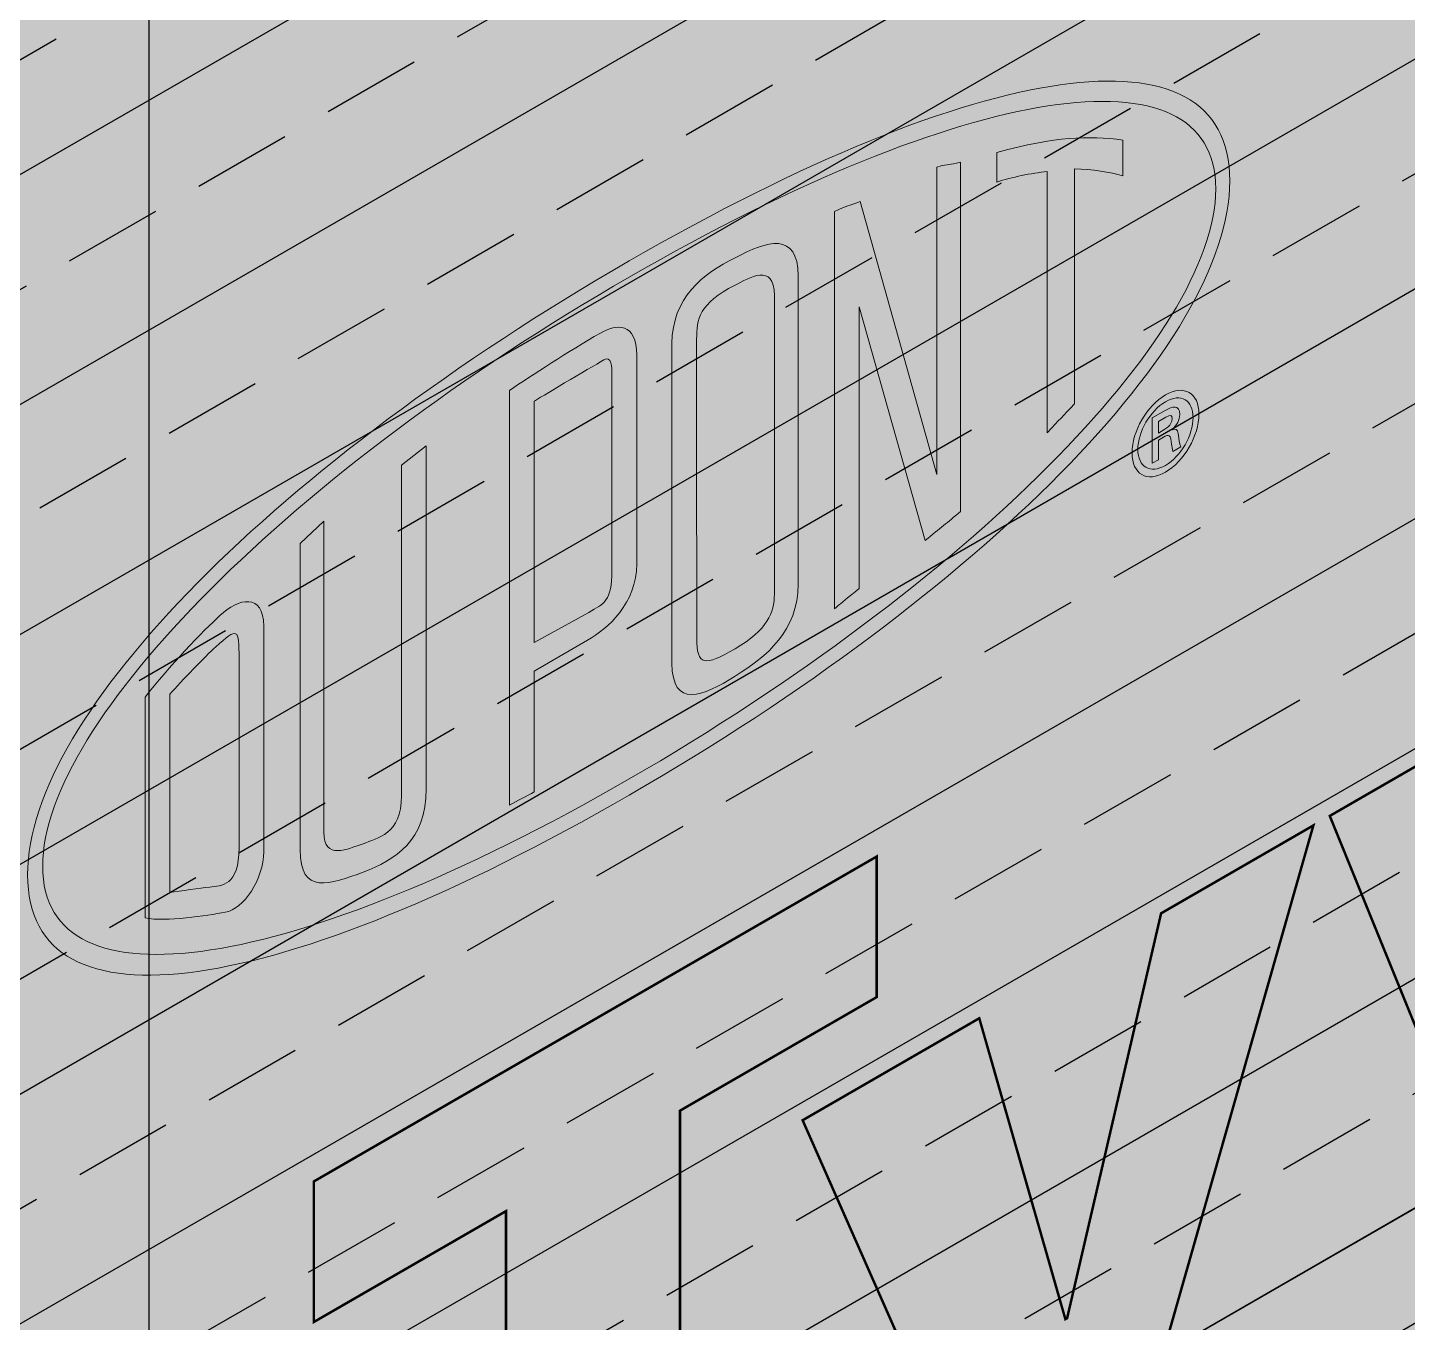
# Model space of a CAD drawing. Extents: x 61.9 to 112.9, y 313.3 to 379.3.
# Drawn here: x 84.575 to 87.174, y 363.696 to 366.135 of the extents above; entities that cross this region are included whole.
import ezdxf

# ---------------------------------------------------------------- set-up
doc = ezdxf.new("R2010")
doc.units = 0
doc.header["$LTSCALE"] = 1.5
doc.header["$MEASUREMENT"] = 0
doc.linetypes.add('DASHED', pattern=[0.75, 0.5, -0.25])
for name, color, linetype in [('DUPONTLOGO', 250, 'CONTINUOUS'), ('FASTENING', 250, 'CONTINUOUS'), ('STRUCTURE', 250, 'CONTINUOUS')]:
    doc.layers.add(name, color=color, linetype=linetype)
doc.layers.add('EXTERIOR INSULATION', color=7, linetype='CONTINUOUS', true_color=0xcdd69f)
doc.layers.add('Tyvek CommercialWrap', color=7, linetype='DASHED', true_color=0x00538e)
doc.layers.add('Metal Stud', color=250, linetype='CONTINUOUS', lineweight=18)

# ---------------------------------------------------------------- blocks, each defined once
blk = doc.blocks.new('SS-DGG 2')
at = {"layer": 'STRUCTURE'}
h = blk.add_hatch(dxfattribs=at)
h.set_pattern_fill('AR-SAND', color=256, scale=0.25, style=0)
h.set_pattern_definition([(37.5, (-362.0331, 233.6496), (-0.01574834, 0.48170594), [0, -0.38, 0, -0.425, 0, -0.40625]), (7.5, (-362.0331, 233.6496), (0.4424442, 0.7055365), [0, -0.205, 0, -0.3425, 0, -0.13125]), (327.5, (-362.3406, 233.6496), (0.77853547, 0.00141476), [0, -0.125, 0, -0.45, 0, -0.5875]), (317.5, (-362.3406, 233.6496), (0.7515317, 0.2194189), [0, -0.0625, 0, -0.295, 0, -0.3375])])
h.paths.add_polyline_path([(-8.7858, -6.4658, -0.06032), (-8.3164, -5.6231, -0.022567), (-7.1126, -4.1064), (-7.3384, -4.0005, 0.021775), (-8.5108, -5.4822, 0.0603), (-9.008, -6.3751, 0.04506), (-9.3505, -7.4917, 0.020731), (-9.5997, -8.9782, -0.044799), (-9.7881, -9.8444, -0.020914), (-9.9777, -10.3712, -0.055655), (-10.2812, -10.9286, -0.016125), (-10.8857, -11.7371, -0.033704), (-11.3713, -12.2672), (-12.4307, -13.2777), (-13.2332, -13.741), (-13.0332, -13.8565), (-12.2307, -13.4186), (-11.2056, -12.4409, 0.033704), (-10.6982, -11.8869, 0.016125), (-10.0844, -11.066, 0.055655), (-9.7555, -10.4618, 0.020914), (-9.5591, -9.9162, 0.044799), (-9.3615, -9.008, -0.020731), (-9.1156, -7.5412, -0.04506)])
h.paths.add_polyline_path([(-13.0332, -13.8565), (-13.2332, -13.741), (-13.2348, -16.435), (-13.0332, -16.5513)])
h.paths.add_polyline_path([(0, 0), (-0.2192, 0.1179), (-7.3384, -4.0005), (-7.1126, -4.1064)])
h.paths.add_polyline_path([(-16.0434, -5.8254), (-15.8434, -5.9408), (-2.7843, 1.5988), (-2.9918, 1.71)])
h.paths.add_polyline_path([(-16.047, -14.8113), (-15.8434, -14.9289), (-15.8434, -5.9408), (-16.0434, -5.8254)])
at = {"layer": 'STRUCTURE', "true_color": 0xffff42}
blk.add_hatch(color=51, dxfattribs=at).paths.add_polyline_path([(0, 0), (-7.1126, -4.1064, 0.022896), (-8.333, -5.646, 0.058555), (-8.7858, -6.4658, 0.04506), (-9.1156, -7.5412, 0.020731), (-9.3615, -9.008, -0.044799), (-9.5591, -9.9162, -0.020914), (-9.7555, -10.4618, -0.055655), (-10.0844, -11.066, -0.016125), (-10.6982, -11.8869, -0.033704), (-11.2056, -12.4409), (-12.2307, -13.4186), (-13.0332, -13.8565), (-13.0332, -16.5513), (0, -9.0266)])
blk = doc.blocks.new('CW logo')
at = {"layer": 'DUPONTLOGO', "lineweight": 35, "true_color": 0x00538e}
h = blk.add_hatch(color=154, dxfattribs=at)
h.paths.add_polyline_path([(0, 2.3551), (-0.3621, 2.1461), (-0.3621, 2.4109), (0.6981, 3.023), (0.6981, 2.7582), (0.3277, 2.5443), (0.3277, 1.443), (0, 1.2538)])
h.paths.add_polyline_path([(1.5206, 3.0816), (1.0732, 1.5101), (0.7864, 1.3445), (0.9027, 1.7466), (0.5586, 2.5262), (0.8913, 2.7183), (1.0535, 2.1515), (1.0568, 2.1534), (1.2338, 2.916)])
h.paths.add_polyline_path([(1.8645, 2.3303), (1.5515, 3.0995), (1.8826, 3.2906), (2.0448, 2.7182), (2.0481, 2.7201), (2.2218, 3.4864), (2.5118, 3.6539), (2.2004, 2.5242)])
h.paths.add_polyline_path([(2.8011, 3.2741), (2.8012, 3.2529), (2.8019, 3.2325), (2.8033, 3.2131), (2.8055, 3.1948), (2.8086, 3.1778), (2.8127, 3.1622), (2.8177, 3.1481), (2.8239, 3.1358), (2.8312, 3.1253), (2.8397, 3.1167), (2.8495, 3.1104), (2.8606, 3.1062), (2.8732, 3.1046), (2.8873, 3.1054), (2.903, 3.109), (2.9202, 3.1155), (2.9392, 3.1249), (2.9553, 3.1344), (2.9695, 3.1439), (2.9831, 3.1539), (2.996, 3.1644), (3.0082, 3.1755), (3.0197, 3.1871), (3.0304, 3.1991), (3.0404, 3.2117), (3.0497, 3.2247), (3.0581, 3.2382), (3.0658, 3.2522), (3.0728, 3.2665), (3.0789, 3.2813), (3.0842, 3.2965), (3.0887, 3.312), (3.0923, 3.328), (3.0951, 3.3443), (3.097, 3.3522), (3.1027, 3.3555), (3.1133, 3.3616), (3.1279, 3.37), (3.1459, 3.3804), (3.1668, 3.3925), (3.1896, 3.4057), (3.2139, 3.4197), (3.2389, 3.4341), (3.2639, 3.4485), (3.2883, 3.4626), (3.3114, 3.4759), (3.3324, 3.4881), (3.3508, 3.4987), (3.3659, 3.5074), (3.3769, 3.5138), (3.3832, 3.5174), (3.3839, 3.5107), (3.3812, 3.4883), (3.3775, 3.466), (3.3727, 3.4438), (3.3669, 3.4217), (3.3602, 3.3998), (3.3527, 3.378), (3.3443, 3.3565), (3.3351, 3.3353), (3.3253, 3.3144), (3.3148, 3.2937), (3.3037, 3.2735), (3.292, 3.2537), (3.2798, 3.2342), (3.2672, 3.2153), (3.2542, 3.1968), (3.2409, 3.1789), (3.2274, 3.1616), (3.2146, 3.1454), (3.2015, 3.1296), (3.1879, 3.1142), (3.174, 3.0992), (3.1598, 3.0846), (3.1453, 3.0704), (3.1305, 3.0567), (3.1154, 3.0433), (3.1001, 3.0303), (3.0845, 3.0177), (3.0687, 3.0055), (3.0527, 2.9937), (3.0365, 2.9823), (3.0201, 2.9712), (3.0036, 2.9605), (2.9869, 2.9502), (2.9702, 2.9403), (2.9189, 2.912), (2.867, 2.8866), (2.819, 2.8669), (2.7747, 2.8529), (2.7342, 2.8444), (2.6973, 2.8417), (2.6639, 2.8446), (2.634, 2.8532), (2.6075, 2.8674), (2.5843, 2.8874), (2.5643, 2.9131), (2.5475, 2.9444), (2.5338, 2.9816), (2.523, 3.0244), (2.5152, 3.073), (2.5102, 3.1274), (2.5079, 3.1875), (2.5087, 3.2437), (2.5131, 3.2956), (2.5213, 3.3468), (2.5329, 3.3974), (2.5479, 3.447), (2.5661, 3.4956), (2.5872, 3.5431), (2.6111, 3.5892), (2.6378, 3.6338), (2.6669, 3.6769), (2.6983, 3.7182), (2.7319, 3.7576), (2.7675, 3.7949), (2.8049, 3.8301), (2.844, 3.863), (2.8846, 3.8934), (2.9265, 3.9212), (2.9757, 3.9497), (3.0296, 3.9767), (3.0792, 3.9968), (3.1245, 4.0102), (3.1656, 4.0171), (3.2028, 4.0177), (3.2362, 4.0122), (3.2659, 4.0008), (3.292, 3.9836), (3.3147, 3.9608), (3.3342, 3.9327), (3.3505, 3.8994), (3.3639, 3.861), (3.3744, 3.8179), (3.3822, 3.7701), (3.3875, 3.7179), (3.3904, 3.6614), (3.3907, 3.6145), (3.3825, 3.6098), (3.3641, 3.5992), (3.3368, 3.5834), (3.3021, 3.5633), (3.2612, 3.5398), (3.2157, 3.5135), (3.1668, 3.4853), (3.1161, 3.4559), (3.0647, 3.4263), (3.0143, 3.3972), (2.966, 3.3693), (2.9214, 3.3436), (2.8818, 3.3207), (2.8486, 3.3015), (2.8232, 3.2868), (2.8069, 3.2774)])
h.paths.add_polyline_path([(3.4854, 3.2661), (3.4854, 4.6323), (3.7967, 4.812), (3.7967, 3.4459)])
h.paths.add_polyline_path([(3.7967, 3.9757), (4.0803, 4.5594), (4.4195, 4.7553), (4.1409, 4.1952), (4.4604, 3.8291), (4.0917, 3.6161)])
h.paths.add_polyline_path([(3.0072, 3.5861), (3.031, 3.5998), (3.0523, 3.6121), (3.0702, 3.6225), (3.0841, 3.6305), (3.0961, 3.6374), (3.096, 3.6468), (3.0955, 3.6559), (3.0948, 3.6649), (3.0937, 3.6736), (3.0924, 3.6821), (3.0908, 3.6904), (3.0889, 3.6984), (3.0868, 3.7061), (3.0843, 3.7135), (3.0816, 3.7207), (3.0786, 3.7275), (3.0753, 3.734), (3.0718, 3.7402), (3.0679, 3.746), (3.0639, 3.7514), (3.0595, 3.7564), (3.0549, 3.761), (3.0501, 3.7651), (3.0449, 3.7686), (3.0396, 3.7716), (3.0339, 3.7741), (3.028, 3.7759), (3.0218, 3.7772), (3.0154, 3.7778), (3.0087, 3.7779), (3.0018, 3.7772), (2.9946, 3.7759), (2.9871, 3.7739), (2.9794, 3.7711), (2.9714, 3.7677), (2.9631, 3.7635), (2.9546, 3.7585), (2.9405, 3.7493), (2.9224, 3.736), (2.9059, 3.7218), (2.8911, 3.707), (2.8779, 3.6914), (2.8661, 3.6752), (2.8557, 3.6584), (2.8466, 3.6411), (2.8386, 3.6232), (2.8318, 3.6048), (2.826, 3.586), (2.8211, 3.5668), (2.817, 3.5472), (2.8137, 3.5272), (2.811, 3.5069), (2.8089, 3.4864), (2.8079, 3.471), (2.8125, 3.4737), (2.8227, 3.4796), (2.8377, 3.4882), (2.8565, 3.4991), (2.8785, 3.5118), (2.9029, 3.5258), (2.9287, 3.5408), (2.9552, 3.5561), (2.9817, 3.5713)], flags=16)
at = {"layer": 'DUPONTLOGO', "true_color": 0xe0393d}
h = blk.add_hatch(color=242, dxfattribs=at)
edge = h.paths.add_edge_path()
edge.add_spline(control_points=[(1.3632, 4.2961), (1.3632, 4.6005), (0.8882, 4.5239), (0.232, 4.1451), (-0.4241, 3.7662), (-0.9012, 3.2932), (-0.9012, 2.9888), (-0.9012, 2.682), (-0.4241, 2.7598), (0.232, 3.1387), (0.8882, 3.5175), (1.3632, 3.9893), (1.3632, 4.2961)], knot_values=[0, 0, 0, 0, 1, 1, 1, 2, 2, 2, 3, 3, 3, 4, 4, 4, 4], degree=3, periodic=0)
edge = h.paths.add_edge_path(flags=16)
edge.add_spline(control_points=[(0.232, 4.1146), (-0.398, 3.7509), (-0.8728, 3.2794), (-0.8728, 3.0051)], knot_values=[1, 1, 1, 1, 2, 2, 2, 2], degree=3, periodic=0)
edge.add_spline(control_points=[(-0.8728, 3.0051), (-0.8728, 2.7285), (-0.398, 2.8054), (0.232, 3.1692)], knot_values=[0, 0, 0, 0, 1, 1, 1, 1], degree=3, periodic=0)
edge.add_spline(control_points=[(0.232, 3.1692), (0.862, 3.5329), (1.3368, 4.0043), (1.3368, 4.2809)], knot_values=[3, 3, 3, 3, 4, 4, 4, 4], degree=3, periodic=0)
edge.add_spline(control_points=[(1.3368, 4.2809), (1.3368, 4.5551), (0.862, 4.4783), (0.232, 4.1146)], knot_values=[2, 2, 2, 2, 3, 3, 3, 3], degree=3, periodic=0)
h = blk.add_hatch(color=242, dxfattribs=at)
edge = h.paths.add_edge_path()
edge.add_spline(control_points=[(0.9243, 4.2935), (0.9526, 4.3029), (0.9892, 4.3102), (1.0194, 4.3136), (1.0194, 4.3136), (1.0191, 3.8215), (1.0191, 3.8215), (1.0433, 3.8471), (1.0483, 3.8514), (1.0704, 3.8759), (1.0704, 3.8759), (1.0708, 4.3183), (1.0708, 4.3183), (1.103, 4.3182), (1.1378, 4.3121), (1.1619, 4.3052), (1.1619, 4.3052), (1.1619, 4.3728), (1.1619, 4.3728), (1.0955, 4.3809), (1.0371, 4.3798), (0.9243, 4.3495), (0.9243, 4.3495), (0.9243, 4.2935), (0.9243, 4.2935)], knot_values=[0, 0, 0, 0, 1, 1, 1, 2, 2, 2, 3, 3, 3, 4, 4, 4, 5, 5, 5, 6, 6, 6, 7, 7, 7, 8, 8, 8, 8], degree=3, periodic=0)
edge = h.paths.add_edge_path(flags=16)
edge.add_spline(control_points=[(0.5054, 3.5174), (0.5054, 3.4826), (0.4929, 3.45), (0.4313, 3.4144), (0.3744, 3.3816), (0.359, 3.3812), (0.3591, 3.4352), (0.3591, 3.4352), (0.359, 3.8209), (0.359, 3.8209), (0.359, 3.8209), (0.359, 3.9976), (0.359, 3.9976), (0.3591, 4.0348), (0.3633, 4.0652), (0.4313, 4.0995), (0.4575, 4.1127), (0.5054, 4.1427), (0.5054, 4.0798), (0.5054, 4.0798), (0.5054, 3.9055), (0.5054, 3.9055), (0.5054, 3.9055), (0.5054, 3.5174), (0.5054, 3.5174)], knot_values=[0, 0, 0, 0, 1, 1, 1, 2, 2, 2, 3, 3, 3, 4, 4, 4, 5, 5, 5, 6, 6, 6, 7, 7, 7, 8, 8, 8, 8], degree=3, periodic=0)
edge = h.paths.add_edge_path()
edge.add_spline(control_points=[(0.4313, 4.1509), (0.3709, 4.1207), (0.3125, 4.0753), (0.3125, 3.9893), (0.3125, 3.9893), (0.3125, 3.7941), (0.3125, 3.7941), (0.3125, 3.7941), (0.3125, 3.3874), (0.3125, 3.3874), (0.3125, 3.3014), (0.3709, 3.3235), (0.4313, 3.363), (0.4917, 3.4001), (0.55, 3.4478), (0.55, 3.5361), (0.55, 3.5361), (0.55, 3.9312), (0.55, 3.9312), (0.55, 3.9312), (0.55, 4.1171), (0.55, 4.1171), (0.55, 4.2008), (0.4917, 4.1834), (0.4313, 4.1509)], knot_values=[0, 0, 0, 0, 1, 1, 1, 2, 2, 2, 3, 3, 3, 4, 4, 4, 5, 5, 5, 6, 6, 6, 7, 7, 7, 8, 8, 8, 8], degree=3, periodic=0)
edge = h.paths.add_edge_path()
edge.add_spline(control_points=[(0.8111, 3.7428), (0.8111, 3.7428), (0.667, 4.2567), (0.667, 4.2567), (0.6429, 4.2475), (0.6446, 4.2508), (0.6185, 4.238), (0.6185, 4.238), (0.6185, 3.4897), (0.6185, 3.4897), (0.6434, 3.5101), (0.6206, 3.4915), (0.665, 3.5281), (0.665, 3.5281), (0.665, 4.0588), (0.665, 4.0588), (0.665, 4.0588), (0.7896, 3.6186), (0.7896, 3.6186), (0.8182, 3.6421), (0.8303, 3.6514), (0.856, 3.6732), (0.856, 3.6732), (0.856, 4.331), (0.856, 4.331), (0.8318, 4.3241), (0.8376, 4.3297), (0.8114, 4.3216), (0.8114, 4.3216), (0.8111, 3.7428), (0.8111, 3.7428)], knot_values=[0, 0, 0, 0, 1, 1, 1, 2, 2, 2, 3, 3, 3, 4, 4, 4, 5, 5, 5, 6, 6, 6, 7, 7, 7, 8, 8, 8, 9, 9, 9, 10, 10, 10, 10], degree=3, periodic=0)
edge = h.paths.add_edge_path(flags=16)
edge.add_spline(control_points=[(0.1995, 3.5615), (0.1995, 3.5034), (0.1841, 3.4994), (0.1556, 3.483), (0.1556, 3.483), (0.0531, 3.4261), (0.0531, 3.4261), (0.0531, 3.4261), (0.0531, 3.6443), (0.0531, 3.6443), (0.0531, 3.6443), (0.0531, 3.8811), (0.0531, 3.8811), (0.0592, 3.8846), (0.1561, 3.9425), (0.1841, 3.9587), (0.1986, 3.9672), (0.1995, 3.9451), (0.1995, 3.931), (0.1995, 3.931), (0.1995, 3.7289), (0.1995, 3.7289), (0.1995, 3.7289), (0.1995, 3.5615), (0.1995, 3.5615)], knot_values=[0, 0, 0, 0, 1, 1, 1, 2, 2, 2, 3, 3, 3, 4, 4, 4, 5, 5, 5, 6, 6, 6, 7, 7, 7, 8, 8, 8, 8], degree=3, periodic=0)
edge = h.paths.add_edge_path()
edge.add_spline(control_points=[(0.1776, 4.0091), (0.1173, 3.9743), (0.0488, 3.9301), (0.0065, 3.901), (0.0065, 3.901), (0.0065, 3.6174), (0.0065, 3.6174), (0.0065, 3.6174), (0.0065, 3.12), (0.0065, 3.12), (0.0206, 3.1282), (0.039, 3.1365), (0.0531, 3.1446), (0.0531, 3.1446), (0.0531, 3.3724), (0.0531, 3.3724), (0.0531, 3.3724), (0.1535, 3.4303), (0.1535, 3.4303), (0.1918, 3.4524), (0.2461, 3.5001), (0.2461, 3.5745), (0.2461, 3.5745), (0.2461, 3.7557), (0.2461, 3.7557), (0.2461, 3.7557), (0.2461, 3.9672), (0.2461, 3.9672), (0.2461, 4.03), (0.2078, 4.0265), (0.1776, 4.0091)], knot_values=[0, 0, 0, 0, 1, 1, 1, 2, 2, 2, 3, 3, 3, 4, 4, 4, 5, 5, 5, 6, 6, 6, 7, 7, 7, 8, 8, 8, 9, 9, 9, 10, 10, 10, 10], degree=3, periodic=0)
edge = h.paths.add_edge_path()
edge.add_spline(control_points=[(-0.1969, 3.1374), (-0.1969, 3.0647), (-0.243, 3.0576), (-0.2692, 3.0472), (-0.2974, 3.0378), (-0.3434, 3.0146), (-0.3434, 3.069), (-0.3434, 3.069), (-0.3434, 3.6548), (-0.3434, 3.6548), (-0.3434, 3.6548), (-0.3879, 3.6128), (-0.3879, 3.6128), (-0.3879, 3.6128), (-0.3879, 3.0365), (-0.3879, 3.0365), (-0.3879, 2.9482), (-0.3316, 2.9713), (-0.2691, 2.9934), (-0.2088, 3.0167), (-0.1504, 3.0527), (-0.1504, 3.1503), (-0.1504, 3.1503), (-0.1504, 3.7964), (-0.1504, 3.7964), (-0.1504, 3.7964), (-0.1969, 3.7603), (-0.1969, 3.7603), (-0.1969, 3.7603), (-0.1969, 3.1374), (-0.1969, 3.1374)], knot_values=[0, 0, 0, 0, 1, 1, 1, 2, 2, 2, 3, 3, 3, 4, 4, 4, 5, 5, 5, 6, 6, 6, 7, 7, 7, 8, 8, 8, 9, 9, 9, 10, 10, 10, 10], degree=3, periodic=0)
edge = h.paths.add_edge_path(flags=16)
edge.add_spline(control_points=[(-0.5029, 3.0398), (-0.5029, 2.9661), (-0.5361, 2.9688), (-0.5582, 2.9653), (-0.5764, 2.9641), (-0.6131, 2.9578), (-0.6333, 2.9554), (-0.6333, 2.9554), (-0.6333, 3.248), (-0.6333, 3.248), (-0.6333, 3.248), (-0.6333, 3.3291), (-0.6333, 3.3291), (-0.6111, 3.3536), (-0.5663, 3.4001), (-0.5469, 3.418), (-0.5053, 3.4554), (-0.5029, 3.454), (-0.5029, 3.3954), (-0.5029, 3.3954), (-0.5029, 3.3233), (-0.5029, 3.3233), (-0.5029, 3.3233), (-0.5029, 3.0398), (-0.5029, 3.0398)], knot_values=[0, 0, 0, 0, 1, 1, 1, 2, 2, 2, 3, 3, 3, 4, 4, 4, 5, 5, 5, 6, 6, 6, 7, 7, 7, 8, 8, 8, 8], degree=3, periodic=0)
edge = h.paths.add_edge_path()
edge.add_spline(control_points=[(-0.5389, 3.4768), (-0.5691, 3.4501), (-0.6375, 3.3781), (-0.6798, 3.3234), (-0.6798, 3.3234), (-0.6798, 3.2212), (-0.6798, 3.2212), (-0.6798, 3.2212), (-0.6798, 2.9074), (-0.6798, 2.9074), (-0.6415, 2.8993), (-0.5631, 2.912), (-0.5288, 2.9179), (-0.4947, 2.9236), (-0.4563, 2.9807), (-0.4563, 3.0318), (-0.4563, 3.0318), (-0.4563, 3.3502), (-0.4563, 3.3502), (-0.4563, 3.3502), (-0.4563, 3.4571), (-0.4563, 3.4571), (-0.4563, 3.5198), (-0.5047, 3.5106), (-0.5389, 3.4768)], knot_values=[0, 0, 0, 0, 1, 1, 1, 2, 2, 2, 3, 3, 3, 4, 4, 4, 5, 5, 5, 6, 6, 6, 7, 7, 7, 8, 8, 8, 8], degree=3, periodic=0)
h = blk.add_hatch(color=242, dxfattribs=at)
edge = h.paths.add_edge_path()
edge.add_spline(control_points=[(1.3051, 3.8564), (1.3051, 3.8965), (1.2771, 3.9128), (1.2422, 3.8927)], knot_values=[3, 3, 3, 3, 4, 4, 4, 4], degree=3, periodic=0)
edge.add_spline(control_points=[(1.2422, 3.8927), (1.2072, 3.8725), (1.179, 3.8237), (1.179, 3.7836)], knot_values=[0, 0, 0, 0, 1, 1, 1, 1], degree=3, periodic=0)
edge.add_spline(control_points=[(1.179, 3.7836), (1.179, 3.7431), (1.2072, 3.7269), (1.2422, 3.7471)], knot_values=[1, 1, 1, 1, 2, 2, 2, 2], degree=3, periodic=0)
edge.add_spline(control_points=[(1.2422, 3.7471), (1.2771, 3.7672), (1.3051, 3.816), (1.3051, 3.8564)], knot_values=[2, 2, 2, 2, 3, 3, 3, 3], degree=3, periodic=0)
edge = h.paths.add_edge_path(flags=16)
edge.add_spline(control_points=[(1.2422, 3.8799), (1.2709, 3.8964), (1.294, 3.883), (1.294, 3.85)], knot_values=[2, 2, 2, 2, 3, 3, 3, 3], degree=3, periodic=0)
edge.add_spline(control_points=[(1.294, 3.85), (1.294, 3.8167), (1.2709, 3.7765), (1.2422, 3.7599)], knot_values=[3, 3, 3, 3, 4, 4, 4, 4], degree=3, periodic=0)
edge.add_spline(control_points=[(1.2422, 3.7599), (1.2134, 3.7433), (1.1901, 3.7567), (1.19, 3.79)], knot_values=[0, 0, 0, 0, 1, 1, 1, 1], degree=3, periodic=0)
edge.add_spline(control_points=[(1.19, 3.79), (1.19, 3.8229), (1.2134, 3.8632), (1.2422, 3.8799)], knot_values=[1, 1, 1, 1, 2, 2, 2, 2], degree=3, periodic=0)
h = blk.add_hatch(color=242, dxfattribs=at)
edge = h.paths.add_edge_path(flags=16)
edge.add_spline(control_points=[(1.241, 3.8279), (1.241, 3.8279), (1.2288, 3.8208), (1.2288, 3.8208), (1.2288, 3.8208), (1.2288, 3.8428), (1.2288, 3.8428), (1.2288, 3.8428), (1.2427, 3.8508), (1.2427, 3.8508), (1.2519, 3.8561), (1.2544, 3.8543), (1.2544, 3.8478), (1.2544, 3.8413), (1.2519, 3.8347), (1.241, 3.8279)], knot_values=[0, 0, 0, 0, 1, 1, 1, 2, 2, 2, 3, 3, 3, 4, 4, 4, 5, 5, 5, 5], degree=3, periodic=0)
edge = h.paths.add_edge_path()
edge.add_spline(control_points=[(1.2538, 3.8266), (1.2538, 3.8266), (1.2538, 3.8271), (1.2538, 3.8271), (1.2636, 3.835), (1.2689, 3.8457), (1.2689, 3.8556), (1.2689, 3.875), (1.2548, 3.8711), (1.2413, 3.8633), (1.2413, 3.8633), (1.2172, 3.8494), (1.2172, 3.8494), (1.2172, 3.8494), (1.2172, 3.7639), (1.2172, 3.7639), (1.2172, 3.7639), (1.2288, 3.7706), (1.2288, 3.7706), (1.2288, 3.7706), (1.2288, 3.8075), (1.2288, 3.8075), (1.2288, 3.8075), (1.2385, 3.8131), (1.2385, 3.8131), (1.2425, 3.8151), (1.2464, 3.8177), (1.2492, 3.8158), (1.2526, 3.8137), (1.2526, 3.807), (1.2535, 3.8001), (1.2539, 3.7953), (1.2551, 3.7906), (1.256, 3.7862), (1.256, 3.7862), (1.2707, 3.7947), (1.2707, 3.7947), (1.2682, 3.801), (1.2674, 3.8095), (1.2663, 3.8171), (1.2652, 3.8256), (1.264, 3.8302), (1.2538, 3.8266)], knot_values=[0, 0, 0, 0, 1, 1, 1, 2, 2, 2, 3, 3, 3, 4, 4, 4, 5, 5, 5, 6, 6, 6, 7, 7, 7, 8, 8, 8, 9, 9, 9, 10, 10, 10, 11, 11, 11, 12, 12, 12, 13, 13, 13, 14, 14, 14, 14], degree=3, periodic=0)
h = blk.add_hatch(color=242, dxfattribs=at)
h.paths.add_polyline_path([(1.2477, 3.8164), (1.2475, 3.8164), (1.248, 3.8164)])
h.paths.add_polyline_path([(1.2456, 3.8163), (1.2453, 3.8162), (1.2458, 3.8163)])
h.paths.add_polyline_path([(1.2467, 3.8165), (1.2464, 3.8164), (1.2469, 3.8165)])
h.paths.add_polyline_path([(1.2414, 3.8146), (1.2409, 3.8144), (1.2416, 3.8147)])
at = {"layer": 'DUPONTLOGO', "color": 154, "lineweight": 35, "true_color": 0x00538e, "const_width": 0.00471}
for points in [[(1.8645, 2.3303), (1.5515, 3.0995), (1.8826, 3.2906), (2.0448, 2.7182), (2.0481, 2.7201), (2.2218, 3.4864), (2.5118, 3.6539), (2.2004, 2.5242), (1.8645, 2.3303)], [(1.5206, 3.0816), (1.0732, 1.5101), (0.7864, 1.3445), (0.9027, 1.7466), (0.5586, 2.5262), (0.8913, 2.7183), (1.0535, 2.1515), (1.0568, 2.1534), (1.2338, 2.916), (1.5206, 3.0816)], [(0, 2.3551), (-0.3621, 2.1461), (-0.3621, 2.4109), (0.6981, 3.023), (0.6981, 2.7582), (0.3277, 2.5443), (0.3277, 1.443), (0, 1.2538), (0, 2.3551)]]:
    blk.add_lwpolyline(points, dxfattribs=at)
at = {"layer": 'DUPONTLOGO', "color": 242, "lineweight": 0, "true_color": 0xe0393d}
for points, knots in [([(1.3632, 4.2961), (1.3632, 4.6005), (0.8882, 4.5239), (0.232, 4.1451), (-0.4241, 3.7662), (-0.9012, 3.2932), (-0.9012, 2.9888), (-0.9012, 2.682), (-0.4241, 2.7598), (0.232, 3.1387), (0.8882, 3.5175), (1.3632, 3.9893), (1.3632, 4.2961)], [0, 0, 0, 0, 1, 1, 1, 2, 2, 2, 3, 3, 3, 4, 4, 4, 4]), ([(0.232, 3.1692), (-0.398, 2.8054), (-0.8728, 2.7285), (-0.8728, 3.0051), (-0.8728, 3.2794), (-0.398, 3.7509), (0.232, 4.1146), (0.862, 4.4783), (1.3368, 4.5551), (1.3368, 4.2809), (1.3368, 4.0043), (0.862, 3.5329), (0.232, 3.1692)], [0, 0, 0, 0, 1, 1, 1, 2, 2, 2, 3, 3, 3, 4, 4, 4, 4]), ([(0.9243, 4.2935), (0.9526, 4.3029), (0.9892, 4.3102), (1.0194, 4.3136), (1.0194, 4.3136), (1.0191, 3.8215), (1.0191, 3.8215), (1.0433, 3.8471), (1.0483, 3.8514), (1.0704, 3.8759), (1.0704, 3.8759), (1.0708, 4.3183), (1.0708, 4.3183), (1.103, 4.3182), (1.1378, 4.3121), (1.1619, 4.3052), (1.1619, 4.3052), (1.1619, 4.3728), (1.1619, 4.3728), (1.0955, 4.3809), (1.0371, 4.3798), (0.9243, 4.3495), (0.9243, 4.3495), (0.9243, 4.2935), (0.9243, 4.2935)], [0, 0, 0, 0, 1, 1, 1, 2, 2, 2, 3, 3, 3, 4, 4, 4, 5, 5, 5, 6, 6, 6, 7, 7, 7, 8, 8, 8, 8]), ([(0.8111, 3.7428), (0.8111, 3.7428), (0.667, 4.2567), (0.667, 4.2567), (0.6429, 4.2475), (0.6446, 4.2508), (0.6185, 4.238), (0.6185, 4.238), (0.6185, 3.4897), (0.6185, 3.4897), (0.6434, 3.5101), (0.6206, 3.4915), (0.665, 3.5281), (0.665, 3.5281), (0.665, 4.0588), (0.665, 4.0588), (0.665, 4.0588), (0.7896, 3.6186), (0.7896, 3.6186), (0.8182, 3.6421), (0.8303, 3.6514), (0.856, 3.6732), (0.856, 3.6732), (0.856, 4.331), (0.856, 4.331), (0.8318, 4.3241), (0.8376, 4.3297), (0.8114, 4.3216), (0.8114, 4.3216), (0.8111, 3.7428), (0.8111, 3.7428)], [0, 0, 0, 0, 1, 1, 1, 2, 2, 2, 3, 3, 3, 4, 4, 4, 5, 5, 5, 6, 6, 6, 7, 7, 7, 8, 8, 8, 9, 9, 9, 10, 10, 10, 10]), ([(0.4313, 4.1509), (0.3709, 4.1207), (0.3125, 4.0753), (0.3125, 3.9893), (0.3125, 3.9893), (0.3125, 3.7941), (0.3125, 3.7941), (0.3125, 3.7941), (0.3125, 3.3874), (0.3125, 3.3874), (0.3125, 3.3014), (0.3709, 3.3235), (0.4313, 3.363), (0.4917, 3.4001), (0.55, 3.4478), (0.55, 3.5361), (0.55, 3.5361), (0.55, 3.9312), (0.55, 3.9312), (0.55, 3.9312), (0.55, 4.1171), (0.55, 4.1171), (0.55, 4.2008), (0.4917, 4.1834), (0.4313, 4.1509)], [0, 0, 0, 0, 1, 1, 1, 2, 2, 2, 3, 3, 3, 4, 4, 4, 5, 5, 5, 6, 6, 6, 7, 7, 7, 8, 8, 8, 8]), ([(0.5054, 3.5174), (0.5054, 3.4826), (0.4929, 3.45), (0.4313, 3.4144), (0.3744, 3.3816), (0.359, 3.3812), (0.3591, 3.4352), (0.3591, 3.4352), (0.359, 3.8209), (0.359, 3.8209), (0.359, 3.8209), (0.359, 3.9976), (0.359, 3.9976), (0.3591, 4.0348), (0.3633, 4.0652), (0.4313, 4.0995), (0.4575, 4.1127), (0.5054, 4.1427), (0.5054, 4.0798), (0.5054, 4.0798), (0.5054, 3.9055), (0.5054, 3.9055), (0.5054, 3.9055), (0.5054, 3.5174), (0.5054, 3.5174)], [0, 0, 0, 0, 1, 1, 1, 2, 2, 2, 3, 3, 3, 4, 4, 4, 5, 5, 5, 6, 6, 6, 7, 7, 7, 8, 8, 8, 8]), ([(0.1776, 4.0091), (0.1173, 3.9743), (0.0488, 3.9301), (0.0065, 3.901), (0.0065, 3.901), (0.0065, 3.6174), (0.0065, 3.6174), (0.0065, 3.6174), (0.0065, 3.12), (0.0065, 3.12), (0.0206, 3.1282), (0.039, 3.1365), (0.0531, 3.1446), (0.0531, 3.1446), (0.0531, 3.3724), (0.0531, 3.3724), (0.0531, 3.3724), (0.1535, 3.4303), (0.1535, 3.4303), (0.1918, 3.4524), (0.2461, 3.5001), (0.2461, 3.5745), (0.2461, 3.5745), (0.2461, 3.7557), (0.2461, 3.7557), (0.2461, 3.7557), (0.2461, 3.9672), (0.2461, 3.9672), (0.2461, 4.03), (0.2078, 4.0265), (0.1776, 4.0091)], [0, 0, 0, 0, 1, 1, 1, 2, 2, 2, 3, 3, 3, 4, 4, 4, 5, 5, 5, 6, 6, 6, 7, 7, 7, 8, 8, 8, 9, 9, 9, 10, 10, 10, 10]), ([(0.1995, 3.5615), (0.1995, 3.5034), (0.1841, 3.4994), (0.1556, 3.483), (0.1556, 3.483), (0.0531, 3.4261), (0.0531, 3.4261), (0.0531, 3.4261), (0.0531, 3.6443), (0.0531, 3.6443), (0.0531, 3.6443), (0.0531, 3.8811), (0.0531, 3.8811), (0.0592, 3.8846), (0.1561, 3.9425), (0.1841, 3.9587), (0.1986, 3.9672), (0.1995, 3.9451), (0.1995, 3.931), (0.1995, 3.931), (0.1995, 3.7289), (0.1995, 3.7289), (0.1995, 3.7289), (0.1995, 3.5615), (0.1995, 3.5615)], [0, 0, 0, 0, 1, 1, 1, 2, 2, 2, 3, 3, 3, 4, 4, 4, 5, 5, 5, 6, 6, 6, 7, 7, 7, 8, 8, 8, 8]), ([(1.2422, 3.8927), (1.2072, 3.8725), (1.179, 3.8237), (1.179, 3.7836), (1.179, 3.7431), (1.2072, 3.7269), (1.2422, 3.7471), (1.2771, 3.7672), (1.3051, 3.816), (1.3051, 3.8564), (1.3051, 3.8965), (1.2771, 3.9128), (1.2422, 3.8927)], [0, 0, 0, 0, 1, 1, 1, 2, 2, 2, 3, 3, 3, 4, 4, 4, 4]), ([(1.2422, 3.7599), (1.2134, 3.7433), (1.1901, 3.7567), (1.19, 3.79), (1.19, 3.8229), (1.2134, 3.8632), (1.2422, 3.8799), (1.2709, 3.8964), (1.294, 3.883), (1.294, 3.85), (1.294, 3.8167), (1.2709, 3.7765), (1.2422, 3.7599)], [0, 0, 0, 0, 1, 1, 1, 2, 2, 2, 3, 3, 3, 4, 4, 4, 4]), ([(1.2538, 3.8266), (1.2538, 3.8266), (1.2538, 3.8271), (1.2538, 3.8271), (1.2636, 3.835), (1.2689, 3.8457), (1.2689, 3.8556), (1.2689, 3.875), (1.2548, 3.8711), (1.2413, 3.8633), (1.2413, 3.8633), (1.2172, 3.8494), (1.2172, 3.8494), (1.2172, 3.8494), (1.2172, 3.7639), (1.2172, 3.7639), (1.2172, 3.7639), (1.2288, 3.7706), (1.2288, 3.7706), (1.2288, 3.7706), (1.2288, 3.8075), (1.2288, 3.8075), (1.2288, 3.8075), (1.2385, 3.8131), (1.2385, 3.8131), (1.2425, 3.8151), (1.2464, 3.8177), (1.2492, 3.8158), (1.2526, 3.8137), (1.2526, 3.807), (1.2535, 3.8001), (1.2539, 3.7953), (1.2551, 3.7906), (1.256, 3.7862), (1.256, 3.7862), (1.2707, 3.7947), (1.2707, 3.7947), (1.2682, 3.801), (1.2674, 3.8095), (1.2663, 3.8171), (1.2652, 3.8256), (1.264, 3.8302), (1.2538, 3.8266)], [0, 0, 0, 0, 1, 1, 1, 2, 2, 2, 3, 3, 3, 4, 4, 4, 5, 5, 5, 6, 6, 6, 7, 7, 7, 8, 8, 8, 9, 9, 9, 10, 10, 10, 11, 11, 11, 12, 12, 12, 13, 13, 13, 14, 14, 14, 14]), ([(1.241, 3.8279), (1.241, 3.8279), (1.2288, 3.8208), (1.2288, 3.8208), (1.2288, 3.8208), (1.2288, 3.8428), (1.2288, 3.8428), (1.2288, 3.8428), (1.2427, 3.8508), (1.2427, 3.8508), (1.2519, 3.8561), (1.2544, 3.8543), (1.2544, 3.8478), (1.2544, 3.8413), (1.2519, 3.8347), (1.241, 3.8279)], [0, 0, 0, 0, 1, 1, 1, 2, 2, 2, 3, 3, 3, 4, 4, 4, 5, 5, 5, 5]), ([(-0.1969, 3.1374), (-0.1969, 3.0647), (-0.243, 3.0576), (-0.2692, 3.0472), (-0.2974, 3.0378), (-0.3434, 3.0146), (-0.3434, 3.069), (-0.3434, 3.069), (-0.3434, 3.6548), (-0.3434, 3.6548), (-0.3434, 3.6548), (-0.3879, 3.6128), (-0.3879, 3.6128), (-0.3879, 3.6128), (-0.3879, 3.0365), (-0.3879, 3.0365), (-0.3879, 2.9482), (-0.3316, 2.9713), (-0.2691, 2.9934), (-0.2088, 3.0167), (-0.1504, 3.0527), (-0.1504, 3.1503), (-0.1504, 3.1503), (-0.1504, 3.7964), (-0.1504, 3.7964), (-0.1504, 3.7964), (-0.1969, 3.7603), (-0.1969, 3.7603), (-0.1969, 3.7603), (-0.1969, 3.1374), (-0.1969, 3.1374)], [0, 0, 0, 0, 1, 1, 1, 2, 2, 2, 3, 3, 3, 4, 4, 4, 5, 5, 5, 6, 6, 6, 7, 7, 7, 8, 8, 8, 9, 9, 9, 10, 10, 10, 10]), ([(-0.5389, 3.4768), (-0.5691, 3.4501), (-0.6375, 3.3781), (-0.6798, 3.3234), (-0.6798, 3.3234), (-0.6798, 3.2212), (-0.6798, 3.2212), (-0.6798, 3.2212), (-0.6798, 2.9074), (-0.6798, 2.9074), (-0.6415, 2.8993), (-0.5631, 2.912), (-0.5288, 2.9179), (-0.4947, 2.9236), (-0.4563, 2.9807), (-0.4563, 3.0318), (-0.4563, 3.0318), (-0.4563, 3.3502), (-0.4563, 3.3502), (-0.4563, 3.3502), (-0.4563, 3.4571), (-0.4563, 3.4571), (-0.4563, 3.5198), (-0.5047, 3.5106), (-0.5389, 3.4768)], [0, 0, 0, 0, 1, 1, 1, 2, 2, 2, 3, 3, 3, 4, 4, 4, 5, 5, 5, 6, 6, 6, 7, 7, 7, 8, 8, 8, 8]), ([(-0.5029, 3.0398), (-0.5029, 2.9661), (-0.5361, 2.9688), (-0.5582, 2.9653), (-0.5764, 2.9641), (-0.6131, 2.9578), (-0.6333, 2.9554), (-0.6333, 2.9554), (-0.6333, 3.248), (-0.6333, 3.248), (-0.6333, 3.248), (-0.6333, 3.3291), (-0.6333, 3.3291), (-0.6111, 3.3536), (-0.5663, 3.4001), (-0.5469, 3.418), (-0.5053, 3.4554), (-0.5029, 3.454), (-0.5029, 3.3954), (-0.5029, 3.3954), (-0.5029, 3.3233), (-0.5029, 3.3233), (-0.5029, 3.3233), (-0.5029, 3.0398), (-0.5029, 3.0398)], [0, 0, 0, 0, 1, 1, 1, 2, 2, 2, 3, 3, 3, 4, 4, 4, 5, 5, 5, 6, 6, 6, 7, 7, 7, 8, 8, 8, 8])]:
    blk.add_open_spline(points, degree=3, knots=knots, dxfattribs=at)

msp = doc.modelspace()

# ---------------------------------------------------------------- hatches: boundary and pattern name
at = {"layer": 'EXTERIOR INSULATION', "linetype": 'Continuous'}
h = msp.add_hatch(color=256, dxfattribs=at)
h.paths.add_polyline_path([(83.3563, 364.0139, -0.150594), (80.1859, 360.5187), (80.1859, 354.1468), (92.7191, 361.3828), (92.7191, 374.0888), (85.9121, 370.1588, 0.175909), (83.8071, 365.679, -0.086903)])
h.paths.add_polyline_path([(83.8071, 365.679, -0.175909), (85.9121, 370.1588), (92.7191, 374.0888), (91.8989, 374.5624), (85.0919, 370.6324, 0.175909), (82.9869, 366.1526, -0.086903), (82.5361, 364.4875, -0.150594), (79.3657, 360.9922), (80.1859, 360.5187, 0.150594), (83.3563, 364.0139, 0.086903)])
h.paths.add_polyline_path([(80.1859, 360.5187), (79.3657, 360.9922), (79.3657, 357.542), (79.5657, 357.4265, -0.267949), (79.6907, 357.21), (79.6907, 354.4327), (80.1859, 354.1468)])
h = msp.add_hatch(dxfattribs=at)
h.set_pattern_fill('ANSI33', color=250, scale=3, angle=105, style=0)
h.set_pattern_definition([(150, (-905.1988, -525.1429), (-0.375, -0.64951905), []), (150, (-905.3361, -524.6306), (-0.375, -0.64951905), [0.375, -0.1875])])
h.paths.add_polyline_path([(85.9121, 370.1588), (92.7191, 374.0888), (91.8989, 374.5624), (85.0919, 370.6324, 0.175909), (82.9869, 366.1526, -0.086903), (82.5361, 364.4875, -0.150594), (79.3657, 360.9922), (80.1859, 360.5187, 0.150594), (83.3563, 364.0139, 0.086903), (83.8071, 365.679, -0.175909)])
h.paths.add_polyline_path([(80.1859, 360.5187), (79.3657, 360.9922), (79.3657, 357.542), (79.5657, 357.4265, -0.267949), (79.6907, 357.21), (79.6907, 354.4327), (80.1859, 354.1468)])
h = msp.add_hatch(dxfattribs=at)
h.set_pattern_fill('ANSI33', color=250, scale=1.5, angle=345, style=0)
h.set_pattern_definition([(30, (-905.1988, -525.1429), (-0.1875, 0.32475953), []), (30, (-904.9427, -525.2115), (-0.1875, 0.32475953), [0.1875, -0.09375])])
h.paths.add_polyline_path([(80.1859, 360.5187), (80.1859, 354.1468), (92.7191, 361.3828), (92.7191, 374.0888), (85.9121, 370.1588, 0.195843), (83.7778, 365.121, -0.188661)])
at = {"layer": 'Tyvek CommercialWrap', "linetype": 'Continuous', "true_color": 0x00538e}
h = msp.add_hatch(dxfattribs=at)
h.set_pattern_fill('ANSI31', color=154, scale=30, angle=165, style=0)
h.set_pattern_definition([(210, (-905.199, -525.143), (1.875, -3.247595), [])])
edge = h.paths.add_edge_path()
edge.add_line((82.072, 357.1263), (92.7191, 363.2734))
edge.add_line((92.7191, 363.2734), (92.7191, 373.3039))
edge.add_line((92.7191, 373.3039), (86.0216, 369.437))
edge.add_arc((90.2091, 365.4934), 5.7522, 136.7176, 174.78485)
edge.add_arc((78.0076, 366.607), 6.5, 334.91809, 354.78485, ccw=False)
edge.add_arc((75.2801, 367.8837), 9.5115, 315.56762, 334.91809, ccw=False)
edge.add_line((82.072, 361.225), (82.072, 357.1263))
h = msp.add_hatch(dxfattribs=at)
h.set_pattern_fill('ANSI31', color=154, scale=30, angle=225, style=0)
h.set_pattern_definition([(270, (-905.199, -525.143), (3.75, -9e-16), [])])
edge = h.paths.add_edge_path()
edge.add_line((82.072, 357.1263), (92.7191, 363.2734))
edge.add_line((92.7191, 363.2734), (92.7191, 373.3039))
edge.add_line((92.7191, 373.3039), (86.0216, 369.437))
edge.add_arc((90.2091, 365.4934), 5.7522, 136.7176, 174.78485)
edge.add_arc((78.0076, 366.607), 6.5, 334.91809, 354.78485, ccw=False)
edge.add_arc((75.2801, 367.8837), 9.5115, 315.56762, 334.91809, ccw=False)
edge.add_line((82.072, 361.225), (82.072, 357.1263))
at = {"layer": 'Tyvek CommercialWrap', "true_color": 0xffffff}
msp.add_hatch(color=7, dxfattribs=at).paths.add_polyline_path([(86.0216, 369.437, 0.195959), (84.4579, 365.3863, -0.128149), (82.072, 361.225), (82.072, 357.1263), (92.7191, 363.2734), (92.7191, 373.3039)])

# ---------------------------------------------------------------- linework, layer by layer
at = {"layer": 'EXTERIOR INSULATION', "color": 250, "linetype": 'Continuous', "flags": 128}
msp.add_lwpolyline([(80.1859, 354.1468), (92.7191, 361.3828), (92.7191, 374.0888), (85.9121, 370.1588, 0.175909), (83.8071, 365.679, -0.086903), (83.3563, 364.0139, -0.150594), (80.1859, 360.5187)], format="xyb", close=True, dxfattribs=at)
at = {"layer": 'Tyvek CommercialWrap', "const_width": 0.09, "flags": 128}
msp.add_lwpolyline([(82.072, 357.1263), (92.7191, 363.2734), (92.7191, 373.3039), (86.0216, 369.437, 0.167644), (84.4807, 366.0162, -0.086903), (83.8947, 363.8516, -0.084634), (82.072, 361.225)], format="xyb", close=True, dxfattribs=at)

# ---------------------------------------------------------------- block references
at = {"layer": 'FASTENING', "color": 5}
msp.add_blockref('CW logo', (85.4759, 361.5506), dxfattribs=at)
at = {"layer": 'Metal Stud', "color": 18, "linetype": 'Continuous', "true_color": 0x000000}
msp.add_blockref('SS-DGG 2', (91.8989, 375.1397), dxfattribs=at)

doc.saveas('drawing.dxf')
